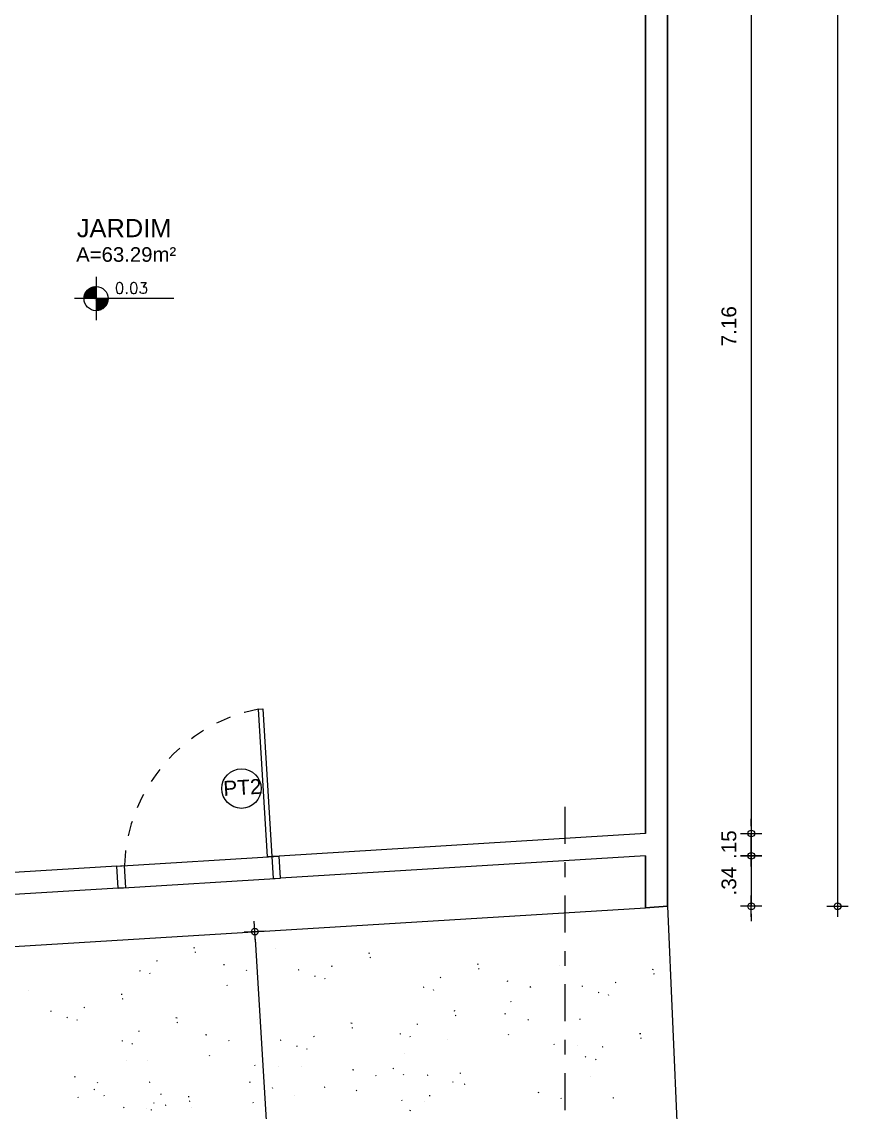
# Model space of a CAD drawing. Header units: millimetres. Extents: x 1345 to 2117, y 1214 to 1365.
# Drawn here: x 1546.75 to 1552.34, y 1265.12 to 1272.5 of the extents above; entities that cross this region are included whole.
import ezdxf

# ---------------------------------------------------------------- set-up
doc = ezdxf.new("R2010")
doc.units = ezdxf.units.MM
doc.header["$LTSCALE"] = 0.5
doc.linetypes.add('DASHDOT', pattern=[1, 0.5, -0.25, 0, -0.25])
doc.linetypes.add('HIDDEN2', pattern=[0.1875, 0.125, -0.0625])
for name, color, linetype in [('ARCO', 7, 'HIDDEN2'), ('Cota', 8, 'Continuous'), ('DIVERSOS', 4, 'Continuous'), ('ESQUADRIAS', 3, 'Continuous'), ('LINHAS PROJEÇÃO', 1, 'DASHDOT'), ('parede', 2, 'Continuous'), ('PISO', 8, 'Continuous'), ('TEXTO2', 3, 'Continuous'), ('TXT_0', 7, 'Continuous')]:
    doc.layers.add(name, color=color, linetype=linetype)
doc.layers.add('E-TXT-W', color=7, linetype='Continuous', lineweight=15)
doc.styles.add('ADITIVOCAD', font='ROMANS.shx')
doc.styles.add('SANSSERIF', font='sas_____.pfb', dxfattribs={"height": 1})
doc.styles.get("Standard").update_dxf_attribs({"font": 'arial.ttf'})
doc.dimstyles.new('ESCALA50', dxfattribs={"dimtxt": 0.1, "dimasz": 0.05, "dimexe": 0.18, "dimexo": 0.06, "dimgap": 0.1, "dimtad": 1, "dimzin": 4, "dimdsep": 46, "dimtxsty": 'Standard', "dimblk": 'BOLA', "dimcen": -0.06, "dimse1": 1, "dimse2": 1, "dimclrd": 7, "dimclrt": 7, "dimadec": 0, "dimazin": 0, "dimtfac": 1, "dimtix": 1, "dimtmove": 0, "dimatfit": 3, "dimldrblk": 'BOLA', "dimfxl": 0, "dimtolj": 1, "dimtzin": 4, "dimarcsym": 0})

# ---------------------------------------------------------------- blocks, each defined once
blk = doc.blocks.new('Adc_nivelpl')
h = blk.add_hatch()
h.set_pattern_fill('_U', color=256, scale=0.005, angle=45, style=0, double=1)
h.set_pattern_definition([(45, (-5.8772514, -3.5161936), (-0.003535534, 0.003535534), []), (135, (-5.8772514, -3.5161936), (-0.003535534, -0.003535534), [])])
h.paths.add_polyline_path([(0.1954, -0.0865, 0.414214), (0.0865, -0.1954), (0.1954, -0.1954)])
h.paths.add_polyline_path([(0.1954, -0.1954), (0.1954, -0.3043, 0.414214), (0.3043, -0.1954)])
for p, q in [((0.1954, 0), (0.1954, -0.3908)), ((0.8958, -0.1954), (0, -0.1954))]:
    blk.add_line(p, q)
blk.add_circle((0.1954, -0.1954), 0.1089)
at = {"flags": 8}
blk.add_attdef('NIVEL', (0.3642, -0.1501), '', height=0.1, dxfattribs=at)
blk = doc.blocks.new('BOLA')
for p, q in [((-1.44, 0), (1.44, 0)), ((0, -1.44), (0, 1.44))]:
    blk.add_line(p, q)
blk.add_circle((0, 0), 0.452)
blk = doc.blocks.new('*D248')
at = {"layer": 'Cota', "color": 7, "lineweight": -2, "transparency": 16777216}
blk.add_line((1551.6857, 1273.9664), (1551.6857, 1266.9079), dxfattribs=at)
at = {"layer": 'Defpoints', "color": 0, "transparency": 16777216}
for p in [(1550.9697, 1274.0164), (1550.9697, 1266.8579), (1551.6857, 1266.8579)]:
    blk.add_point(p, dxfattribs=at)
at = {"layer": 'Cota', "color": 7, "lineweight": -2, "transparency": 16777216, "xscale": 0.05, "yscale": 0.05, "zscale": 0.05}
for p, rotation in [((1551.6857, 1274.0164), 90), ((1551.6857, 1266.8579), 270)]:
    blk.add_blockref('BOLA', p, dxfattribs=dict(at, rotation=rotation))
at = {"layer": 'Cota', "color": 7, "transparency": 16777216, "insert": (1551.5347, 1270.4372), "char_height": 0.1, "attachment_point": 5, "rotation": 90}
blk.add_mtext('\\A1;7.16', dxfattribs=at)
blk = doc.blocks.new('*D249')
at = {"layer": 'Cota', "color": 7, "lineweight": -2, "transparency": 16777216}
for p, q in [((1551.6857, 1266.9079), (1551.6857, 1266.9579)), ((1551.6857, 1266.8579), (1551.6857, 1266.5164)), ((1551.6857, 1266.4664), (1551.6857, 1266.4164))]:
    blk.add_line(p, q, dxfattribs=at)
at = {"layer": 'Defpoints', "color": 0, "transparency": 16777216}
for p in [(1550.9697, 1266.8579), (1551.1197, 1266.5164), (1551.6857, 1266.5164)]:
    blk.add_point(p, dxfattribs=at)
at = {"layer": 'Cota', "color": 7, "lineweight": -2, "transparency": 16777216, "xscale": 0.05, "yscale": 0.05, "zscale": 0.05}
for p, rotation in [((1551.6857, 1266.8579), 270), ((1551.6857, 1266.5164), 90)]:
    blk.add_blockref('BOLA', p, dxfattribs=dict(at, rotation=rotation))
at = {"layer": 'Cota', "color": 7, "transparency": 16777216, "insert": (1551.5347, 1266.6872), "char_height": 0.1, "attachment_point": 5, "rotation": 90}
blk.add_mtext('\\A1;.34', dxfattribs=at)
blk = doc.blocks.new('*D250')
at = {"layer": 'Cota', "color": 7, "lineweight": -2, "transparency": 16777216}
for p, q in [((1551.6857, 1267.0582), (1551.6857, 1267.1082)), ((1551.6857, 1266.8579), (1551.6857, 1267.0082)), ((1551.6857, 1266.8079), (1551.6857, 1266.7579))]:
    blk.add_line(p, q, dxfattribs=at)
at = {"layer": 'Defpoints', "color": 0, "transparency": 16777216}
for p in [(1550.9697, 1267.0082), (1551.6857, 1267.0082), (1550.9697, 1266.8579)]:
    blk.add_point(p, dxfattribs=at)
at = {"layer": 'Cota', "color": 7, "lineweight": -2, "transparency": 16777216, "xscale": 0.05, "yscale": 0.05, "zscale": 0.05}
for p, rotation in [((1551.6857, 1267.0082), 270), ((1551.6857, 1266.8579), 90)]:
    blk.add_blockref('BOLA', p, dxfattribs=dict(at, rotation=rotation))
at = {"layer": 'Cota', "color": 7, "transparency": 16777216, "insert": (1551.5347, 1266.933), "char_height": 0.1, "attachment_point": 5, "rotation": 90}
blk.add_mtext('\\A1;.15', dxfattribs=at)
blk = doc.blocks.new('*D293')
at = {"layer": 'Cota', "color": 7, "lineweight": -2, "transparency": 16777216}
blk.add_line((1552.2694, 1294.4664), (1552.2694, 1266.5664), dxfattribs=at)
at = {"layer": 'Defpoints', "color": 0, "transparency": 16777216}
for p in [(1551.1197, 1294.5164), (1551.1197, 1266.5164), (1552.2694, 1266.5164)]:
    blk.add_point(p, dxfattribs=at)
at = {"layer": 'Cota', "color": 7, "lineweight": -2, "transparency": 16777216, "xscale": 0.05, "yscale": 0.05, "zscale": 0.05}
for p, rotation in [((1552.2694, 1294.5164), 90), ((1552.2694, 1266.5164), 270)]:
    blk.add_blockref('BOLA', p, dxfattribs=dict(at, rotation=rotation))
at = {"layer": 'Cota', "color": 7, "transparency": 16777216, "insert": (1552.1183, 1280.5164), "char_height": 0.1, "attachment_point": 5, "rotation": 90}
blk.add_mtext('\\A1;28.00', dxfattribs=at)
blk = doc.blocks.new('*D343')
at = {"layer": 'Defpoints', "color": 0, "transparency": 16777216}
for p in [(1548.3278, 1266.3451), (1548.3278, 1266.3451), (1548.6647, 1260.8554)]:
    blk.add_point(p, dxfattribs=at)
at = {"layer": 'E-TXT-W', "color": 7, "lineweight": -2, "transparency": 16777216}
blk.add_line((1548.6616, 1260.9054), (1548.3309, 1266.2952), dxfattribs=at)
at = {"layer": 'E-TXT-W', "color": 7, "lineweight": -2, "transparency": 16777216, "xscale": 0.05, "yscale": 0.05, "zscale": 0.05}
for p, rotation in [((1548.3278, 1266.3451), 93.51165524880473), ((1548.6647, 1260.8554), 273.5116552488047)]:
    blk.add_blockref('BOLA', p, dxfattribs=dict(at, rotation=rotation))
at = {"layer": 'E-TXT-W', "color": 7, "transparency": 16777216, "insert": (1548.647, 1263.6095), "char_height": 0.1, "attachment_point": 5, "rotation": 273.51166}
blk.add_mtext('\\A1;5.50', dxfattribs=at)

msp = doc.modelspace()

# ---------------------------------------------------------------- linework, layer by layer
at = {"color": 84, "linetype": 'Continuous', "lineweight": 15, "true_color": 0x259500}
for points in [[(1547.9216, 1266.234), (1547.9143, 1266.2359), (1547.9143, 1266.2359)], [(1547.9257, 1266.2058), (1547.9211, 1266.2031), (1547.9211, 1266.2031)], [(1547.6661, 1266.1471), (1547.6615, 1266.1445), (1547.6615, 1266.1445)], [(1549.105, 1266.1985), (1549.0977, 1266.2005), (1549.0977, 1266.2005)], [(1549.1091, 1266.1703), (1549.1045, 1266.1677), (1549.1045, 1266.1677)], [(1547.5516, 1266.0808), (1547.547, 1266.0782), (1547.547, 1266.0782)], [(1547.6193, 1266.0589), (1547.6167, 1266.0635), (1547.6167, 1266.0635)], [(1548.1222, 1266.1198), (1548.115, 1266.1217), (1548.115, 1266.1217)], [(1548.2741, 1266.0794), (1548.2714, 1266.0839), (1548.2714, 1266.0839)], [(1548.6246, 1266.0867), (1548.62, 1266.084), (1548.62, 1266.084)], [(1548.8495, 1266.1117), (1548.8449, 1266.109), (1548.8449, 1266.109)], [(1549.8407, 1266.1233), (1549.8335, 1266.1253), (1549.8335, 1266.1253)], [(1549.8448, 1266.0951), (1549.8402, 1266.0925), (1549.8402, 1266.0925)], [(1551.0241, 1266.0879), (1551.0169, 1266.0898), (1551.0169, 1266.0898)], [(1551.0282, 1266.0597), (1551.0236, 1266.057), (1551.0236, 1266.057)], [(1548.1428, 1265.9788), (1548.1401, 1265.9834), (1548.1401, 1265.9834)], [(1548.735, 1266.0453), (1548.7304, 1266.0427), (1548.7304, 1266.0427)], [(1548.8027, 1266.0234), (1548.8001, 1266.028), (1548.8001, 1266.028)], [(1549.5852, 1266.0365), (1549.5806, 1266.0338), (1549.5806, 1266.0338)], [(1550.0414, 1266.0091), (1550.0342, 1266.0111), (1550.0342, 1266.0111)], [(1550.7686, 1266.001), (1550.764, 1265.9984), (1550.764, 1265.9984)], [(1547.4306, 1265.9194), (1547.4233, 1265.9214), (1547.4233, 1265.9214)], [(1549.4707, 1265.9702), (1549.4662, 1265.9675), (1549.4662, 1265.9675)], [(1549.5385, 1265.9482), (1549.5358, 1265.9528), (1549.5358, 1265.9528)], [(1550.1933, 1265.9687), (1550.1906, 1265.9733), (1550.1906, 1265.9733)], [(1550.5437, 1265.976), (1550.5392, 1265.9734), (1550.5392, 1265.9734)], [(1550.6541, 1265.9347), (1550.6496, 1265.932), (1550.6496, 1265.932)], [(1550.7219, 1265.9128), (1550.7192, 1265.9174), (1550.7192, 1265.9174)], [(1547.4347, 1265.8912), (1547.4301, 1265.8886), (1547.4301, 1265.8886)], [(1550.0619, 1265.8681), (1550.0593, 1265.8727), (1550.0593, 1265.8727)], [(1546.9502, 1265.8076), (1546.9456, 1265.8049), (1546.9456, 1265.8049)], [(1547.0606, 1265.7663), (1547.056, 1265.7636), (1547.056, 1265.7636)], [(1547.1751, 1265.8326), (1547.1705, 1265.8299), (1547.1705, 1265.8299)], [(1549.683, 1265.8071), (1549.6758, 1265.809), (1549.6758, 1265.809)], [(1549.6871, 1265.7789), (1549.6825, 1265.7762), (1549.6825, 1265.7762)], [(1550.0257, 1265.7874), (1550.0185, 1265.7894), (1550.0185, 1265.7894)], [(1547.1283, 1265.7443), (1547.1257, 1265.7489), (1547.1257, 1265.7489)], [(1547.8014, 1265.7598), (1547.7942, 1265.7617), (1547.7942, 1265.7617)], [(1547.8055, 1265.7316), (1547.8009, 1265.7289), (1547.8009, 1265.7289)], [(1548.9848, 1265.7243), (1548.9776, 1265.7262), (1548.9776, 1265.7262)], [(1548.9889, 1265.6961), (1548.9843, 1265.6934), (1548.9843, 1265.6934)], [(1549.4275, 1265.7202), (1549.4229, 1265.7175), (1549.4229, 1265.7175)], [(1550.1776, 1265.747), (1550.1749, 1265.7516), (1550.1749, 1265.7516)], [(1550.5281, 1265.7543), (1550.5235, 1265.7517), (1550.5235, 1265.7517)], [(1547.5459, 1265.6729), (1547.5413, 1265.6703), (1547.5413, 1265.6703)], [(1548.0021, 1265.6456), (1547.9948, 1265.6475), (1547.9948, 1265.6475)], [(1548.7293, 1265.6374), (1548.7247, 1265.6348), (1548.7247, 1265.6348)], [(1549.313, 1265.6539), (1549.3085, 1265.6512), (1549.3085, 1265.6512)], [(1549.3808, 1265.632), (1549.3781, 1265.6365), (1549.3781, 1265.6365)], [(1550.0462, 1265.6464), (1550.0436, 1265.651), (1550.0436, 1265.651)], [(1550.9374, 1265.6534), (1550.9302, 1265.6553), (1550.9302, 1265.6553)], [(1550.9415, 1265.6252), (1550.937, 1265.6225), (1550.937, 1265.6225)], [(1547.4314, 1265.6066), (1547.4269, 1265.6039), (1547.4269, 1265.6039)], [(1547.4992, 1265.5847), (1547.4965, 1265.5893), (1547.4965, 1265.5893)], [(1548.154, 1265.6051), (1548.1513, 1265.6097), (1548.1513, 1265.6097)], [(1548.5044, 1265.6125), (1548.4999, 1265.6098), (1548.4999, 1265.6098)], [(1548.6148, 1265.5711), (1548.6103, 1265.5685), (1548.6103, 1265.5685)], [(1548.6826, 1265.5492), (1548.6799, 1265.5538), (1548.6799, 1265.5538)], [(1550.3538, 1265.58), (1550.3512, 1265.5846), (1550.3512, 1265.5846)], [(1550.6819, 1265.5665), (1550.6774, 1265.5639), (1550.6774, 1265.5639)], [(1548.0226, 1265.5046), (1548.02, 1265.5091), (1548.02, 1265.5091)], [(1550.5675, 1265.5002), (1550.5629, 1265.4975), (1550.5629, 1265.4975)], [(1550.6352, 1265.4783), (1550.6325, 1265.4828), (1550.6325, 1265.4828)], [(1548.3302, 1265.4381), (1548.3276, 1265.4427), (1548.3276, 1265.4427)], [(1548.9961, 1265.4091), (1548.9889, 1265.411), (1548.9889, 1265.411)], [(1549.2658, 1265.4206), (1549.2612, 1265.4179), (1549.2612, 1265.4179)], [(1547.1145, 1265.3618), (1547.1073, 1265.3638), (1547.1073, 1265.3638)], [(1547.2664, 1265.3214), (1547.2637, 1265.326), (1547.2637, 1265.326)], [(1547.6169, 1265.3287), (1547.6123, 1265.3261), (1547.6123, 1265.3261)], [(1548.2979, 1265.3264), (1548.2907, 1265.3283), (1548.2907, 1265.3283)], [(1549.148, 1265.3687), (1549.1454, 1265.3732), (1549.1454, 1265.3732)], [(1549.335, 1265.375), (1549.3323, 1265.3796), (1549.3323, 1265.3796)], [(1549.4985, 1265.376), (1549.4939, 1265.3733), (1549.4939, 1265.3733)], [(1549.67, 1265.3245), (1549.6674, 1265.3291), (1549.6674, 1265.3291)], [(1549.7182, 1265.3891), (1549.7137, 1265.3865), (1549.7137, 1265.3865)], [(1547.2422, 1265.2787), (1547.2376, 1265.2761), (1547.2376, 1265.2761)], [(1547.6946, 1265.2473), (1547.69, 1265.2446), (1547.69, 1265.2446)], [(1548.4498, 1265.2859), (1548.4472, 1265.2905), (1548.4472, 1265.2905)], [(1548.8003, 1265.2932), (1548.7957, 1265.2906), (1548.7957, 1265.2906)], [(1549.0167, 1265.2681), (1549.014, 1265.2727), (1549.014, 1265.2727)], [(1549.7489, 1265.3151), (1549.7443, 1265.3125), (1549.7443, 1265.3125)], [(1550.2505, 1265.2554), (1550.2433, 1265.2573), (1550.2433, 1265.2573)], [(1547.1351, 1265.2208), (1547.1324, 1265.2254), (1547.1324, 1265.2254)], [(1547.3113, 1265.2332), (1547.3087, 1265.2378), (1547.3087, 1265.2378)], [(1547.6464, 1265.1827), (1547.6438, 1265.1872), (1547.6438, 1265.1872)], [(1547.7253, 1265.1733), (1547.7207, 1265.1706), (1547.7207, 1265.1706)], [(1547.8835, 1265.2278), (1547.8763, 1265.2297), (1547.8763, 1265.2297)], [(1547.8876, 1265.1996), (1547.883, 1265.1969), (1547.883, 1265.1969)], [(1548.3185, 1265.1853), (1548.3158, 1265.1899), (1548.3158, 1265.1899)], [(1549.3243, 1265.2017), (1549.3216, 1265.2062), (1549.3216, 1265.2062)], [(1549.5143, 1265.2343), (1549.5071, 1265.2363), (1549.5071, 1265.2363)], [(1550.4024, 1265.215), (1550.3998, 1265.2195), (1550.3998, 1265.2195)], [(1550.7529, 1265.2223), (1550.7483, 1265.2197), (1550.7483, 1265.2197)], [(1547.4427, 1265.1544), (1547.44, 1265.159), (1547.44, 1265.159)], [(1547.628, 1265.1409), (1547.6234, 1265.1383), (1547.6234, 1265.1383)], [(1549.383, 1265.1338), (1549.3758, 1265.1357), (1549.3758, 1265.1357)]]:
    msp.add_lwpolyline(points, dxfattribs=at)
for points in [[(1548.4688, 1266.2289), (1548.4688, 1266.2289)], [(1550.388, 1266.1182), (1550.388, 1266.1182)], [(1546.7944, 1265.9498), (1546.7944, 1265.9498)], [(1548.3487, 1265.7546), (1548.3487, 1265.7546)], [(1549.6283, 1265.6184), (1549.6283, 1265.6184)], [(1550.5081, 1265.5776), (1550.5081, 1265.5776)], [(1547.4611, 1265.4709), (1547.4611, 1265.4709)], [(1547.6046, 1265.4765), (1547.6046, 1265.4765)], [(1549.3427, 1265.5182), (1549.3427, 1265.5182)], [(1548.4845, 1265.4358), (1548.4845, 1265.4358)], [(1548.6445, 1265.4354), (1548.6445, 1265.4354)], [(1550.5971, 1265.3645), (1550.5971, 1265.3645)], [(1548.5987, 1265.24), (1548.5987, 1265.24)], [(1549.4785, 1265.1993), (1549.4785, 1265.1993)], [(1547.5969, 1265.152), (1547.5969, 1265.152)], [(1547.9005, 1265.1573), (1547.9005, 1265.1573)]]:
    msp.add_lwpolyline(points, close=True, dxfattribs=at)
at = {"layer": 'ARCO', "lineweight": 15}
msp.add_arc((1548.566, 1266.7479), 1.1222, 101.01347, 177.75475, dxfattribs=at)
at = {"layer": 'ESQUADRIAS', "lineweight": 15}
for points in [[(1548.4128, 1266.8513), (1548.3516, 1267.8494), (1548.3815, 1267.8512), (1548.4428, 1266.8531), (1548.4128, 1266.8513)], [(1548.4927, 1266.8562), (1548.4428, 1266.8531), (1548.452, 1266.7034), (1548.5019, 1266.7065)], [(1547.3947, 1266.7888), (1547.4447, 1266.7919), (1547.4538, 1266.6421), (1547.4039, 1266.6391)]]:
    msp.add_lwpolyline(points, dxfattribs=at)
at = {"layer": 'LINHAS PROJEÇÃO', "lineweight": 18}
msp.add_line((1550.4235, 1267.1892), (1550.4235, 1265.1261), dxfattribs=at)
at = {"layer": 'parede', "lineweight": 30}
for p, q in [((1551.1197, 1266.5164), (1551.1197, 1294.5164)), ((1550.9697, 1267.0082), (1550.9697, 1274.0164)), ((1550.9697, 1266.5072), (1550.9697, 1266.8579)), ((1550.9697, 1266.5072), (1551.1197, 1266.5164))]:
    msp.add_line(p, q, dxfattribs=at)
at = {"layer": 'parede', "lineweight": 15}
for p, q in [((1550.9697, 1267.0082), (1548.4927, 1266.8562)), ((1548.5019, 1266.7065), (1548.4927, 1266.8562)), ((1550.9697, 1266.8579), (1548.5019, 1266.7065)), ((1547.3947, 1266.7888), (1546.4937, 1266.7335)), ((1547.4039, 1266.6391), (1547.3947, 1266.7888)), ((1547.4039, 1266.6391), (1546.5029, 1266.5838))]:
    msp.add_line(p, q, dxfattribs=at)
at = {"layer": 'PISO', "lineweight": 15}
for p, q in [((1547.3947, 1266.7888), (1548.4927, 1266.8562)), ((1547.4039, 1266.6391), (1548.5019, 1266.7065)), ((1542.2697, 1265.9734), (1550.9697, 1266.5072))]:
    msp.add_line(p, q, dxfattribs=at)
at = {"layer": 'PISO', "lineweight": 18}
msp.add_line((1551.1197, 1266.5164), (1551.4597, 1258.5223), dxfattribs=at)
at = {"layer": 'PISO', "lineweight": 15}
msp.add_circle((1548.2368, 1267.3118), 0.1333, dxfattribs=at)

# ---------------------------------------------------------------- block references
at = {"layer": 'TXT_0', "lineweight": 15}
ref = msp.add_blockref('Adc_nivelpl', (1547.1072, 1270.7707), dxfattribs=dict(at, xscale=0.75, yscale=0.75, zscale=0.75))
ref.add_attrib('NIVEL', '0.03', (1547.3803, 1270.6581), dxfattribs={"height": 0.075, "style": 'ADITIVOCAD', "flags": 8})

# ---------------------------------------------------------------- texts
at = {"layer": 'DIVERSOS', "lineweight": 15, "insert": (1548.1112, 1267.3629), "char_height": 0.10106, "width": 0.373078, "attachment_point": 1, "rotation": 3.51166}
msp.add_mtext('{\\C3;PT2}', dxfattribs=at)
at = {"layer": 'TEXTO2', "lineweight": 15, "style": 'SANSSERIF'}
msp.add_text('JARDIM', height=0.12312, dxfattribs=at).set_placement((1547.1231, 1271.0392))
at = {"layer": 'TXT_0', "lineweight": 15, "style": 'SANSSERIF'}
msp.add_text('A=63.29m²', height=0.0985, dxfattribs=at).set_placement((1547.1189, 1270.8731))

# ---------------------------------------------------------------- dimensions: what is measured, and where the dimension line sits
at = {"layer": 'Cota'}
for base, p1, p2, picture, middle in [((1552.2694, 1266.5164), (1551.1197, 1294.5164), (1551.1197, 1266.5164), '*D293', (1552.1183, 1280.5164)), ((1551.6857, 1266.8579), (1550.9697, 1274.0164), (1550.9697, 1266.8579), '*D248', (1551.5347, 1270.4372)), ((1551.6857, 1267.0082), (1550.9697, 1266.8579), (1550.9697, 1267.0082), '*D250', (1551.5347, 1266.933)), ((1551.6857, 1266.5164), (1550.9697, 1266.8579), (1551.1197, 1266.5164), '*D249', (1551.5347, 1266.6872))]:
    dim = msp.add_linear_dim(base=base, p1=p1, p2=p2, angle=90, dimstyle='ESCALA50', override={"dimtmove": 1, "dimfxl": 0.18}, dxfattribs=at)
    dim.commit()
    dim.dimension.update_dxf_attribs({"geometry": picture, "text_midpoint": middle})
at = {"layer": 'E-TXT-W'}
dim = msp.add_aligned_dim(p1=(1548.6647, 1260.8554), p2=(1548.3278, 1266.3451), distance=0, dimstyle='ESCALA50', dxfattribs=at)
dim.commit()
dim.dimension.update_dxf_attribs({"geometry": '*D343', "text_midpoint": (1548.647, 1263.6095)})

doc.saveas('drawing.dxf')
